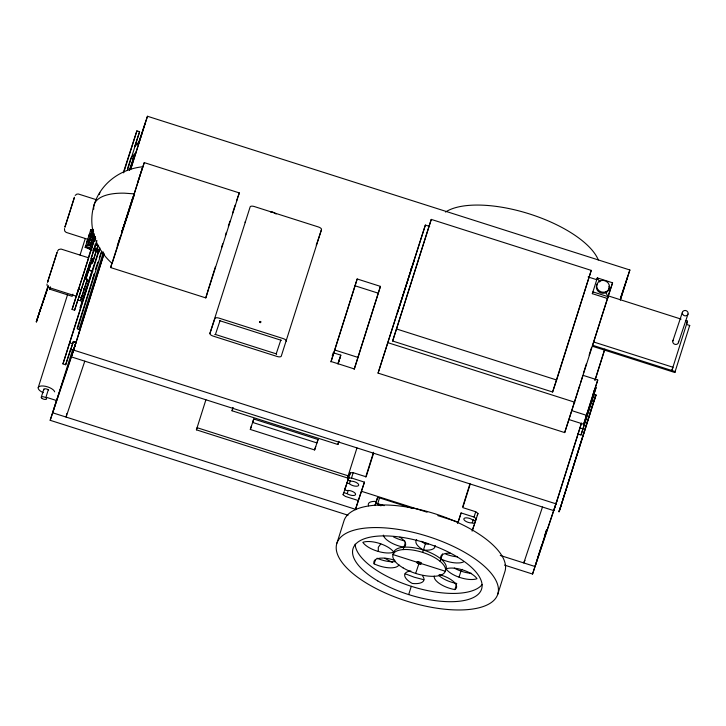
<?xml version="1.0" encoding="UTF-8"?>
<svg xmlns="http://www.w3.org/2000/svg" width="726" height="726" viewBox="0 0 726 726"><rect width="100%" height="100%" fill="white"/><g stroke="black" fill="none" stroke-linecap="round" stroke-linejoin="round"><path stroke-width="1.09" d="M378.282 551.424L378.31 547.259L380.805 543.874M46.999 284.02L47.145 285.645M64.469 228.59L64.678 230.986L66.139 232.384L88.49 239.535M49.15 287.569L76.348 296.244L76.702 295.037M57.408 251.269L58.67 249.553L61.029 249.045L88.626 257.812L76.348 296.244M94.071 239.997L93.718 241.204L94.271 239.698M140.753 172.87L144.274 162.624L239.326 192.916L205.785 297.896L110.633 267.567L112.167 262.376M144.274 162.624L121.823 232.084M205.785 297.896L208.489 288.903M76.947 294.221L78.535 289.111M208.779 287.959L211.42 279.474M117.267 245.942L119.962 237.366M211.747 278.412L215.459 266.614M48.515 286.071L36.3 321.818L47.716 286.906M36.536 321.89L40.665 307.978M72.881 294.184L72.164 296.326L49.54 289.111L50.212 286.988M38.233 387.548L67.482 294.901M80.06 255.035L85.16 238.881M90.414 230.841L90.795 229.688L91.857 230.714L90.823 233.981L89.062 235.215L85.187 247.439L91.222 249.363L95.106 237.139L89.062 235.215L88.681 236.367L90.795 229.688L92.819 230.323M86.612 247.194L85.187 247.439L85.568 246.277L87.338 245.043L88.363 241.776L87.32 240.742L89.08 239.507L90.115 236.24L89.062 235.215M94.017 233.373L90.224 245.007L88.554 244.471L89.035 242.947M90.786 237.411L90.296 238.945L93.164 230.287M92.529 231.884L92.048 233.409L93.409 229.343M91.276 236.331L91.766 234.797L93.436 235.333L92.955 236.867L91.276 236.331L92.138 235.605L91.766 234.797L88.554 244.471M41.291 397.176L43.796 389.254M92.955 236.867L92.683 235.778L93.436 235.333M90.224 245.007L90.714 243.473M91.975 239.48L92.456 237.946M85.568 246.277L91.612 248.201L90.904 246.178L91.93 242.911L93.364 242.665L92.647 240.642L93.672 237.384L95.106 237.139M96.948 240.587L74.587 310.229L72.074 309.421L78.49 289.075M88.291 258.029L91.667 247.321M91.222 249.363L91.812 247.521M93.845 241.059L94.716 238.3M72.074 309.421L95.451 236.576M48.333 389.671L45.965 397.167L56.564 400.543L75.268 344.641M74.587 310.229L77.963 299.52M86.467 273.085L87.719 273.484L87.22 275.009L85.958 274.6L87.919 268.475L89.244 268.938L92.565 258.765L91.304 258.365M95.405 245.007L91.177 258.411L93.69 259.209L96.295 250.96M86.149 278.131L89.18 268.874M92.565 258.765L91.104 263.375L89.843 262.975L89.343 264.491L90.596 264.89L91.204 262.812M77.991 299.974L80.513 300.773L87.347 279.301L84.824 278.503L79.007 296.943L81.521 297.742L87.347 279.301M96.24 250.878L92.338 263.257L93.69 259.209M96.894 248.818L97.874 245.724M96.948 248.9L97.919 245.805M81.657 302.506L98.309 251.795M73.417 341.465L70.74 349.46L73.335 350.295L76.012 342.291L73.417 341.465L65.667 364.751L62.953 363.889L91.685 272.831L79.987 307.797M98.999 249.662L99.68 247.512M123.411 172.325L136.896 130.861L139.61 131.733L127.368 170.519M62.953 363.889L99.861 248.21M123.647 172.852L136.896 130.861M65.667 364.751L70.74 348.689M77.165 328.334L94.407 273.702L92.629 279.002M127.477 168.895L130.871 158.15M101.858 251.341L77.373 328.932L79.969 329.758M348.035 515.224L50.185 420.309L56.31 400.906M72.536 349.941L52.699 412.804L356.194 509.525M78.989 329.486L103.455 251.976M135.726 153.041L135.998 152.233L131.27 157.778L133.221 158.549L134.174 155.518M104.072 253.365L71.402 356.902L553.784 510.632L581.245 423.621M130.562 169.448L145.209 123.039M50.185 420.309L73.671 350.123L103.936 254.209M130.807 169.067L147.478 116.26L629.869 269.99L620.34 300.165M133.257 196.837L110.633 267.567M133.938 194.695L142.768 166.753A61.456 56.238 18.5 0 0 94.208 204.469A61.456 56.238 18.5 0 0 112.131 263.438L134.6 193.906L124.445 193.17A61.42 24.784 17.5 0 0 93.763 209.206M209.914 333.443L250.161 206.837A3.839 1.552 17.5 0 1 254.3 206.538L318.342 226.948A3.839 1.552 17.5 0 1 321.5 229.579L281.261 356.176A3.839 1.552 17.5 0 1 277.114 356.475L213.081 336.074A3.839 1.552 17.5 0 1 209.914 333.443L214.932 318.451A3.839 1.552 17.5 0 1 219.08 318.142L283.113 338.552A3.839 1.552 17.5 0 1 286.28 341.184M196.41 429.837L197.127 427.705L348.153 475.829L347.436 477.962L196.41 429.837L205.894 399.817M338.824 441.698L337.88 444.503L232.03 410.771L233.037 407.576M250.316 429.456L253.746 419.011L318.052 439.502L314.621 449.948L250.316 429.456L251.405 426.026M253.746 419.011L252.666 422.441L316.963 442.942L318.052 439.502M332.236 355.912L333.243 352.736L340.812 355.15L338.125 363.662M330.884 361.884L357.183 278.975L380.433 286.38L354.379 368.953L331.129 361.539L357.183 278.975M337.98 363.98L339.995 357.591M314.621 449.948L315.701 446.517M354.143 369.298L380.433 286.38M337.88 444.503L338.888 441.317M588.114 276.951L596.745 279.701L597.335 277.913L612.581 282.795L564.692 432.587L378.065 373.11L425.363 225.078L429.674 226.458M397.757 312.017L398.002 311.282L397.285 311.862L397.757 312.017L414.437 259.708M378.065 373.11L425.363 225.078M347.436 477.962L356.956 447.951M343.117 494.733L348.743 477.617L344.741 489.878L346.865 490.558A5.2 2.096 17.5 0 1 353.952 492.228A5.2 2.096 17.5 0 1 354.288 495.404A5.2 2.096 17.5 0 1 347.191 493.68L343.825 492.609L343.117 494.733L345.358 496.421L358.29 500.541L364.452 482.146L351.511 478.017L348.689 478.089L347.972 480.213L350.93 481.157A5.2 2.096 17.5 0 1 357.909 483.598A5.2 2.096 17.5 0 1 356.357 486.229A5.2 2.096 17.5 0 1 349.424 483.697L347.064 482.944M347.972 480.213L350.368 472.762L353.199 472.69L366.131 476.81L373.591 453.187M392.648 341.029L431.262 219.406L591.236 270.39L556.642 379.997L552.613 392.013L392.648 341.029L431.262 219.406M349.424 483.697L350.431 480.494M351.511 478.017L353.199 472.69M347.191 493.68L348.199 490.477M336.928 543.184L344.079 520.524A84.37 34.04 17.5 0 1 435.173 513.836A84.37 34.04 17.5 0 1 504.851 571.761L497.7 594.413A84.37 34.04 17.5 0 1 367.846 583.976A84.37 34.04 17.5 0 1 386.395 528.002A84.37 34.04 17.5 0 1 497.7 594.413M358.29 500.541L355.404 509.706L364.452 482.146M365.741 476.955L373.536 452.253M375.052 505.305L377.402 498.054A1.978 0.799 17.5 0 1 379.544 497.9L412.695 508.463M375.015 505.514L377.402 498.054M375.587 503.808A1.978 0.799 17.5 0 1 377.729 503.653L379.544 497.9M398.946 564.846A18.177 7.333 17.5 0 1 394.726 567.478L392.367 567.805A18.177 7.333 17.5 0 1 374.144 563.866L375.424 559.8M393.764 552.187A18.177 7.333 17.5 0 1 380.233 551.969L377.03 551.079A18.177 7.333 17.5 0 1 362.846 542.331A18.177 7.333 17.5 0 1 379.58 543.438L382.711 544.564A18.177 7.333 17.5 0 1 393.764 552.187L393.011 554.582L416.869 562.187M403.157 549.591L405.516 542.113M408.684 594.585L411.297 586.309A67.4 27.189 17.5 0 1 355.141 544.155M422.686 552.413L425.363 543.919A18.177 7.333 17.5 0 1 421.479 541.306M440.156 561.38L442.515 553.902M462.725 506.703L469.849 484.124M476.283 518.754L474.042 517.066L461.101 512.946L458.206 522.112L437.805 515.614M470.239 483.988L462.789 507.619L475.721 511.739L477.962 513.427L474.659 523.609L472.29 522.856A5.2 2.096 17.5 0 1 465.166 520.905A5.2 2.096 17.5 0 1 465.502 517.883A5.2 2.096 17.5 0 1 472.617 519.934L475.566 520.878M472.29 522.856L473.307 519.653M474.042 517.066L475.721 511.739M472.1 531.142L474.014 525.216M434.248 576.099A18.177 7.333 17.5 0 0 436.063 580.646L437.769 582.279A18.177 7.333 17.5 0 0 454.866 589.594L456.463 584.512M459.041 577.161L460.974 571.063L462.217 569.375M552.613 392.013L591.236 270.39M606.183 291.689L605.847 292.687L608.179 296.743L607.58 298.522L592.334 293.667L597.335 277.913L599.667 281.96L600.003 280.962M564.692 432.587L571.462 411.624M583.368 373.418L586.427 363.735M589.14 355.132L591.518 347.6M579.902 384.943L571.789 410.635L586.599 415.354L597.752 380.025L582.942 375.306L580.573 382.802M592.87 344.442L608.243 295.881L681.097 319.104M504.516 565.1L532.566 574.039L541.414 546.016M544.818 535.243L546.515 529.853M546.524 530.279L535.08 566.534L500.268 555.444M594.884 380.424L604.767 349.115M620.44 299.448L627.6 276.769M532.566 574.039L556.052 503.853L581.562 423.022M595.166 379.916L604.694 349.741M568.821 419.51L583.631 424.229L594.785 388.9M577.787 433.966L581.018 434.992L591.935 400.416L593.777 401.006L559.093 511.739L596.001 395.162L593.913 394.499M581.018 434.992L596.128 387.475L594.104 393.546M559.093 511.739L595.81 394.935L593.968 394.345L591.89 400.57L593.968 401.233L596.001 395.162M685.38 320.465L687.522 321.146L671.877 370.523L672.975 367.256L593.696 341.991M674.835 372.511L675.144 371.567L592.597 345.258L592.28 346.202L674.835 372.511L689.7 325.457L686.433 324.413L687.522 321.146M121.696 232.247L124.282 224.107M124.6 223.082L128.656 210.368M221.675 247.012L222.691 243.836M128.992 209.306L132.949 196.946M225.359 235.478L226.349 232.384M228.327 226.203L229.951 221.176M137.495 182.843L140.408 173.895M232.547 213.135L235.133 205.177M236.467 201.12L237.484 198.062M36.3 321.818L48.306 285.926M49.54 289.111L50.221 287.106M86.929 241.903L87.32 240.742L89.334 241.386M94.988 246.531L95.496 245.016M93.246 252.067L93.754 250.552M94.335 248.61L94.843 247.094M87.991 272.413L88.499 270.898M88.672 270.399L89.752 267.422L88.49 267.023M91.376 262.304L91.884 260.788M80.513 300.773L81.521 297.742M134.682 146.461L139.61 131.733M95.369 269.555L97.847 262.168M99.253 257.939L101.023 252.657M129.382 170.338L133.702 157.442M138.013 144.538L147.478 116.26M129.618 170.183L133.929 157.279M138.612 143.303L142.205 132.559M139.165 142.151L139.437 141.334M78.599 333.86L79.579 330.929M121.723 232.03L134.491 193.869M84.788 361.167L66.084 417.069A14.048 12.859 18.5 0 0 66.629 413.756M214.733 334.668L215.422 334.468L219.996 320.783L219.461 320.538M270.889 212.301L271.161 211.502A7.759 3.131 17.5 0 1 276.098 214.043M232.03 410.771L232.964 407.967M276.633 354.397L276.198 353.834L280.78 340.158L281.361 340.267M321.5 229.579L316.491 244.571A3.839 1.552 17.5 0 1 316.155 244.961M338.08 363.309L340.812 355.15M344.805 489.406L345.512 487.282M349.66 474.886L350.368 472.762M415.653 573.422L418.857 563.839M457.571 523.5L461.101 512.946M472.336 530.543L476.338 518.273M477.254 515.551L477.962 513.427M592.334 293.667L592.933 291.879L608.179 296.743M608.143 296.063L612.581 282.795M542.485 507.029L523.782 562.931A11.861 10.854 18.5 0 1 525.007 560.381M620.385 298.313L629.869 269.99M620.521 298.477L624.469 286.67M538.347 556.189L557.051 500.287M593.46 393.165L597.752 380.025M592.979 394.726L594.258 390.924M585.501 418.358L587.815 411.343M583.631 424.229L586.599 415.354M593.732 401.16L595.81 394.935M558.857 511.658L561.116 505.668M672.857 340.875L682.422 312.271M678.438 342.654L688.003 314.049M689.382 326.401L689.7 325.457M237.819 197.045L239.326 192.916M75.186 195.403L76.774 194.141L78.399 194.014L96.585 199.777M134.773 146.688L139.501 141.134M133.221 158.549L134.628 156.898M395.207 561.579L394.291 561.706A18.177 7.333 17.5 0 1 377.039 558.212M417.323 563.049L421.007 562.786M423.893 579.738L414.328 577.234L405.099 573.749M411.633 268.075L410.925 268.665L411.388 268.811M354.914 285.754L378.164 293.159M91.857 230.714L93.636 231.276M396.668 329.014L556.642 379.997M90.823 233.981L94.389 235.115M92.293 235.106L92.837 235.278M92.138 235.605L92.683 235.778M90.115 236.24L93.672 237.384M95.741 238.31L94.48 237.91A1.978 0.799 17.5 0 1 93.999 237.729M94.198 238.564L95.514 238.981M89.08 239.507L92.647 240.642M91.349 242.03L93.364 242.665M88.363 241.776L91.93 242.911M94.979 244.163L97.946 245.107M95.75 245.152L98.709 246.096M87.338 245.043L90.904 246.178M93.718 248.165L99.653 250.053M94.48 249.145L97.447 250.098M388.219 342.781L574.847 402.258M93.237 249.69L99.172 251.586L98.945 252.258L93.01 250.361M92.02 250.053L90.305 249.49A3.739 1.506 17.5 0 1 87.919 247.947M87.719 269.564L92.864 271.206M88.626 270.263L91.712 271.243M579.82 427.895L583.051 428.921M334.468 349.923L358.199 357.482M219.996 320.783L280.78 340.158M86.494 280.617L88.554 281.28M86.376 280.989L88.436 281.643M83.771 288.739L85.831 289.393M83.653 289.102L85.713 289.756M78.889 289.039L81.403 289.846M215.422 334.468L276.198 353.834M81.448 295.745L83.508 296.399M81.385 295.936L83.445 296.589M73.272 341.928L75.867 342.754M69.959 342.944L72.673 343.815M73.671 350.123L556.052 503.853M361.557 491.311L427.07 512.193M377.729 503.653L384.145 505.695M377.81 504.788L381.05 505.813M421.461 563.648A2.414 0.971 17.5 0 0 418.285 561.752A2.414 0.971 17.5 0 0 417.749 563.349A2.414 0.971 17.5 0 0 421.461 563.648L445.328 571.253L446.091 568.857A27.461 11.081 17.5 0 0 421.144 549.328A27.461 11.081 17.5 0 0 393.556 554.138M417.768 561.752L420.572 564.084M439.03 575.546L439.693 576.181A18.177 7.333 17.5 0 0 456.79 583.495M43.251 392.666A8.612 3.476 17.5 0 1 41.418 385.978A8.612 3.476 17.5 0 1 54.659 391.831M43.905 389.889A2.804 1.134 17.5 0 1 45.221 388.791A2.804 1.134 17.5 0 1 48.669 390.071M99.435 194.577A8.612 3.476 17.5 0 1 100.007 192.871M90.986 248.973A1.978 0.799 17.5 0 1 90.287 248.691M89.725 248.328A1.978 0.799 17.5 0 1 89.398 247.956M245.315 222.628A3.839 1.552 17.5 0 1 245.143 221.829M445.519 212.046A84.37 34.04 17.5 0 1 528.719 213.698A84.37 34.04 17.5 0 1 598.315 259.926M482.128 584.602A67.4 27.189 17.5 0 1 411.288 586.309M392.394 562.396A67.4 27.198 17.5 0 1 384.862 558.258M383.328 535.107A18.177 7.333 17.5 0 0 386.822 539.881L388.991 541.478A18.177 7.333 17.5 0 0 403.91 547.195A18.177 7.333 17.5 0 0 403.783 540.398L402.077 538.765A18.177 7.333 17.5 0 0 399.908 537.167M435.164 545.471A18.177 7.333 17.5 0 1 435.028 546.841L434.311 548.012A18.177 7.333 17.5 0 1 423.44 550.018A18.177 7.333 17.5 0 1 415.871 542.14L416.007 540.77A18.177 7.333 17.5 0 1 416.724 539.6M450.202 553.194A18.177 7.333 17.5 0 0 447.488 553.23L445.129 553.566A18.177 7.333 17.5 0 0 440.909 558.984A18.177 7.333 17.5 0 0 456.418 562.959L459.131 562.922A18.177 7.333 17.5 0 0 463.415 561.969M410.862 570.963A18.177 7.333 17.5 0 0 405.535 573.023L404.818 574.202A18.177 7.333 17.5 0 0 412.259 583.45A18.177 7.333 17.5 0 0 423.848 580.265L423.975 578.903A18.177 7.333 17.5 0 0 422.496 575.809M374.144 563.866A18.177 7.333 17.5 0 1 380.714 558.122L383.437 558.076A18.177 7.333 17.5 0 1 394.899 560.399M454.866 589.594A18.177 7.333 17.5 0 0 453.033 581.163L450.855 579.566A18.177 7.333 17.5 0 0 439.13 574.547M404.781 540.897A18.177 7.333 17.5 0 1 393.483 536.886M428.286 544.101A18.177 7.333 17.5 0 1 425.363 543.919M457.371 556.806A18.177 7.333 17.5 0 1 445.837 554.165M471.61 573.368A18.177 7.333 17.5 0 1 462.19 571.507L459.068 570.382A18.177 7.333 17.5 0 1 454.313 568.086M368.572 505.84A13.286 5.363 17.5 0 1 376.259 501.466M427.541 543.438A3.022 1.216 17.5 0 1 423.467 542.14M608.96 286.225A6.452 5.899 18.5 0 1 607.181 291.852L605.847 292.687A6.452 5.899 18.5 0 1 598.142 291.244A6.452 5.899 18.5 0 1 597.28 284.002M678.465 341.256A2.931 2.677 18.5 0 1 675.216 344.414A2.931 2.677 18.5 0 1 673.156 340.24M259.935 322.217L260.434 322.716L260.906 321.845C259.754 320.438 259.164 323.025 259.935 322.217M260.153 322.108L260.652 321.99L260.153 322.108M47.862 281.144L47.562 282.26L57.109 252.321L47.862 281.144M65.231 226.113L64.932 227.229L74.46 197.236L65.231 226.113M85.114 277.132L84.606 278.648L85.859 279.047L86.367 277.532L85.114 277.132M85.786 275.109L85.278 276.624L86.539 277.023L87.047 275.508L85.786 275.109M89.171 264.999L88.663 266.515L89.924 266.914L90.432 265.398L89.171 264.999M461.573 569.62L459.622 569.075A18.177 7.333 17.5 0 0 446.091 568.857A18.177 7.333 17.5 0 0 457.144 576.48L460.266 577.606A18.177 7.333 17.5 0 0 477 578.713A18.177 7.333 17.5 0 0 462.825 569.964L461.573 569.62M42.19 398.52A2.804 1.134 17.5 0 0 46.591 398.991A2.804 1.134 17.5 0 0 43.052 396.741A2.804 1.134 17.5 0 0 42.19 398.52M377.711 580.891A67.4 27.189 17.5 0 0 481.529 589.258A67.4 27.189 17.5 0 0 392.702 536.251A67.4 27.189 17.5 0 0 377.711 580.891M403.048 567.85A27.461 11.081 17.5 0 0 445.328 571.253A27.461 11.081 17.5 0 0 409.137 549.646A27.461 11.081 17.5 0 0 403.048 567.85M597.489 288.921A6.452 5.899 18.5 0 0 608.569 289.674A6.452 5.899 18.5 0 0 603.215 280.381A6.452 5.899 18.5 0 0 597.489 288.921M682.676 314.34A2.931 2.677 18.5 0 0 687.703 314.685A2.931 2.677 18.5 0 0 685.271 310.465A2.931 2.677 18.5 0 0 682.676 314.34"/></g></svg>
